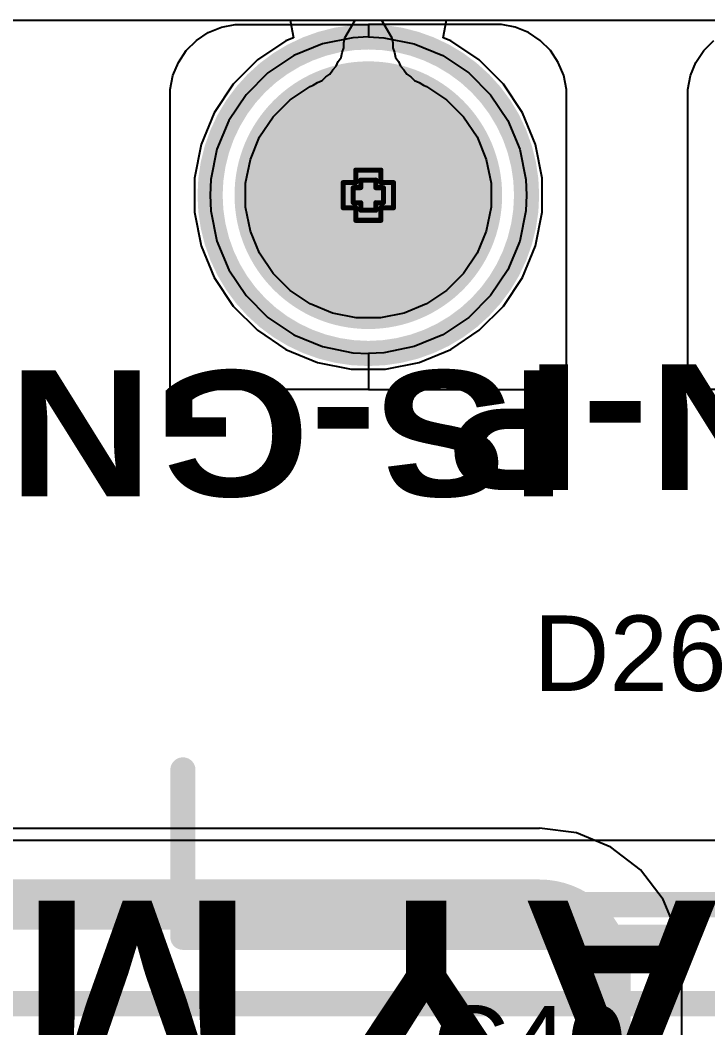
# Model space of a CAD drawing. Header units: inches. Extents: x -5 to 230, y -4 to 159.
# Drawn here: x 56.92 to 63.87, y 65.81 to 75.99 of the extents above; entities that cross this region are included whole.
import ezdxf

# ---------------------------------------------------------------- set-up
doc = ezdxf.new("R2010")
doc.units = ezdxf.units.IN
for name, color, linetype in [('Bottom Layer', 5, 'Continuous'), ('Bottom Solder', 6, 'Continuous'), ('Drill Drawing', 1, 'Continuous'), ('Layer 1', 16, 'Continuous'), ('Layer 2', 76, 'Continuous'), ('Multi-Layer', 9, 'Continuous'), ('Pad Holes', 156, 'Continuous'), ('Top Layer', 1, 'Continuous'), ('Top Overlay', 2, 'Continuous'), ('Top Solder', 216, 'Continuous')]:
    doc.layers.add(name, color=color, linetype=linetype)
doc.styles.add('Arial', font='', dxfattribs={"height": 0.2})
doc.styles.add('Arial Black_Bold', font='', dxfattribs={"height": 0.2})
doc.styles.get('Arial').set_extended_font_data('Arial')
doc.styles.get('Arial Black_Bold').set_extended_font_data('Arial Black', bold=True)

# ---------------------------------------------------------------- blocks, each defined once
blk = doc.blocks.new('0_5___T____P___20')
at = {"layer": 'Bottom Layer'}
h = blk.add_hatch(color=5, dxfattribs=at)
edge = h.paths.add_edge_path()
edge.add_arc((0, 0), 1.25, 0, 360)
at = {"layer": 'Bottom Solder'}
h = blk.add_hatch(color=6, dxfattribs=at)
edge = h.paths.add_edge_path()
edge.add_arc((0, 0), 1.352, 0, 360)
at = {"layer": 'Layer 1'}
h = blk.add_hatch(color=16, dxfattribs=at)
edge = h.paths.add_edge_path()
edge.add_arc((0, 0), 1.25, 0, 360)
at = {"layer": 'Layer 2'}
h = blk.add_hatch(color=76, dxfattribs=at)
edge = h.paths.add_edge_path()
edge.add_arc((0, 0), 1.25, 0, 360)
at = {"layer": 'Multi-Layer'}
h = blk.add_hatch(color=9, dxfattribs=at)
edge = h.paths.add_edge_path()
edge.add_arc((0, 0), 1.25, 0, 360)
at = {"layer": 'Pad Holes'}
h = blk.add_hatch(color=7, dxfattribs=at)
edge = h.paths.add_edge_path()
edge.add_arc((0, 0), 0.75, 0, 360)
at = {"layer": 'Top Layer'}
h = blk.add_hatch(color=1, dxfattribs=at)
edge = h.paths.add_edge_path()
edge.add_arc((0, 0), 1.25, 0, 360)
at = {"layer": 'Top Solder'}
h = blk.add_hatch(color=216, dxfattribs=at)
edge = h.paths.add_edge_path()
edge.add_arc((0, 0), 1.352, 0, 360)

msp = doc.modelspace()

# ---------------------------------------------------------------- linework, layer by layer
at = {"layer": 'Bottom Layer'}
for p, q in [((53.821, 75.991), (64.874, 75.991)), ((71.692, 67.703), (41.208, 67.703))]:
    msp.add_line(p, q, dxfattribs=at)
for points in [[(33.329, 67.056, 0.254, 0.254, 0), (71.692, 67.056, 0.254, 0.254, 0)], [(34.278, 66.055, 0.254, 0.254, 0), (68.756, 66.055, 0.254, 0.254, 0)]]:
    msp.add_lwpolyline(points, format="xyseb", dxfattribs=at)
at = {"layer": 'Drill Drawing'}
for points in [[(60.308, 74.35, 0.0508, 0.0508, 0), (60.308, 74.477, 0.0508, 0.0508, 0)], [(60.308, 74.477, 0.0508, 0.0508, 0), (60.562, 74.477, 0.0508, 0.0508, 0)], [(60.562, 74.35, 0.0508, 0.0508, 0), (60.562, 74.477, 0.0508, 0.0508, 0)], [(60.181, 74.096, 0.0508, 0.0508, 0), (60.181, 74.35, 0.0508, 0.0508, 0)], [(60.181, 74.35, 0.0508, 0.0508, 0), (60.308, 74.35, 0.0508, 0.0508, 0)], [(60.283, 74.147, 0.0508, 0.0508, 0), (60.283, 74.299, 0.0508, 0.0508, 0)], [(60.283, 74.299, 0.0508, 0.0508, 0), (60.359, 74.299, 0.0508, 0.0508, 0)], [(60.359, 74.299, 0.0508, 0.0508, 0), (60.359, 74.376, 0.0508, 0.0508, 0)], [(60.359, 74.376, 0.0508, 0.0508, 0), (60.511, 74.376, 0.0508, 0.0508, 0)], [(60.511, 74.299, 0.0508, 0.0508, 0), (60.511, 74.376, 0.0508, 0.0508, 0)], [(60.511, 74.299, 0.0508, 0.0508, 0), (60.587, 74.299, 0.0508, 0.0508, 0)], [(60.562, 74.35, 0.0508, 0.0508, 0), (60.689, 74.35, 0.0508, 0.0508, 0)], [(60.587, 74.147, 0.0508, 0.0508, 0), (60.587, 74.299, 0.0508, 0.0508, 0)], [(60.689, 74.096, 0.0508, 0.0508, 0), (60.689, 74.35, 0.0508, 0.0508, 0)], [(60.181, 74.096, 0.0508, 0.0508, 0), (60.308, 74.096, 0.0508, 0.0508, 0)], [(60.283, 74.147, 0.0508, 0.0508, 0), (60.359, 74.147, 0.0508, 0.0508, 0)], [(60.308, 73.969, 0.0508, 0.0508, 0), (60.308, 74.096, 0.0508, 0.0508, 0)], [(60.359, 74.071, 0.0508, 0.0508, 0), (60.359, 74.147, 0.0508, 0.0508, 0)], [(60.511, 74.147, 0.0508, 0.0508, 0), (60.587, 74.147, 0.0508, 0.0508, 0)], [(60.511, 74.071, 0.0508, 0.0508, 0), (60.511, 74.147, 0.0508, 0.0508, 0)], [(60.562, 74.096, 0.0508, 0.0508, 0), (60.689, 74.096, 0.0508, 0.0508, 0)], [(60.562, 73.969, 0.0508, 0.0508, 0), (60.562, 74.096, 0.0508, 0.0508, 0)], [(60.359, 74.071, 0.0508, 0.0508, 0), (60.511, 74.071, 0.0508, 0.0508, 0)], [(60.308, 73.969, 0.0508, 0.0508, 0), (60.562, 73.969, 0.0508, 0.0508, 0)]]:
    msp.add_lwpolyline(points, format="xyseb", dxfattribs=at)
for points in [[(60.295, 74.477, 0.0254, 0.0254, 1), (60.321, 74.477, 0.0254, 0.0254, 1)], [(60.295, 74.477, 0.0254, 0.0254, 1), (60.321, 74.477, 0.0254, 0.0254, 1)], [(60.549, 74.477, 0.0254, 0.0254, 1), (60.575, 74.477, 0.0254, 0.0254, 1)], [(60.549, 74.477, 0.0254, 0.0254, 1), (60.575, 74.477, 0.0254, 0.0254, 1)], [(60.168, 74.35, 0.0254, 0.0254, 1), (60.194, 74.35, 0.0254, 0.0254, 1)], [(60.168, 74.35, 0.0254, 0.0254, 1), (60.194, 74.35, 0.0254, 0.0254, 1)], [(60.27, 74.299, 0.0254, 0.0254, 1), (60.295, 74.299, 0.0254, 0.0254, 1)], [(60.27, 74.299, 0.0254, 0.0254, 1), (60.295, 74.299, 0.0254, 0.0254, 1)], [(60.295, 74.35, 0.0254, 0.0254, 1), (60.321, 74.35, 0.0254, 0.0254, 1)], [(60.295, 74.35, 0.0254, 0.0254, 1), (60.321, 74.35, 0.0254, 0.0254, 1)], [(60.346, 74.376, 0.0254, 0.0254, 1), (60.371, 74.376, 0.0254, 0.0254, 1)], [(60.346, 74.376, 0.0254, 0.0254, 1), (60.371, 74.376, 0.0254, 0.0254, 1)], [(60.346, 74.299, 0.0254, 0.0254, 1), (60.371, 74.299, 0.0254, 0.0254, 1)], [(60.346, 74.299, 0.0254, 0.0254, 1), (60.371, 74.299, 0.0254, 0.0254, 1)], [(60.498, 74.376, 0.0254, 0.0254, 1), (60.524, 74.376, 0.0254, 0.0254, 1)], [(60.498, 74.376, 0.0254, 0.0254, 1), (60.524, 74.376, 0.0254, 0.0254, 1)], [(60.498, 74.299, 0.0254, 0.0254, 1), (60.524, 74.299, 0.0254, 0.0254, 1)], [(60.498, 74.299, 0.0254, 0.0254, 1), (60.524, 74.299, 0.0254, 0.0254, 1)], [(60.549, 74.35, 0.0254, 0.0254, 1), (60.575, 74.35, 0.0254, 0.0254, 1)], [(60.549, 74.35, 0.0254, 0.0254, 1), (60.575, 74.35, 0.0254, 0.0254, 1)], [(60.575, 74.299, 0.0254, 0.0254, 1), (60.6, 74.299, 0.0254, 0.0254, 1)], [(60.575, 74.299, 0.0254, 0.0254, 1), (60.6, 74.299, 0.0254, 0.0254, 1)], [(60.676, 74.35, 0.0254, 0.0254, 1), (60.702, 74.35, 0.0254, 0.0254, 1)], [(60.676, 74.35, 0.0254, 0.0254, 1), (60.702, 74.35, 0.0254, 0.0254, 1)], [(60.168, 74.096, 0.0254, 0.0254, 1), (60.194, 74.096, 0.0254, 0.0254, 1)], [(60.168, 74.096, 0.0254, 0.0254, 1), (60.194, 74.096, 0.0254, 0.0254, 1)], [(60.27, 74.147, 0.0254, 0.0254, 1), (60.295, 74.147, 0.0254, 0.0254, 1)], [(60.27, 74.147, 0.0254, 0.0254, 1), (60.295, 74.147, 0.0254, 0.0254, 1)], [(60.295, 74.096, 0.0254, 0.0254, 1), (60.321, 74.096, 0.0254, 0.0254, 1)], [(60.295, 74.096, 0.0254, 0.0254, 1), (60.321, 74.096, 0.0254, 0.0254, 1)], [(60.346, 74.147, 0.0254, 0.0254, 1), (60.371, 74.147, 0.0254, 0.0254, 1)], [(60.346, 74.147, 0.0254, 0.0254, 1), (60.371, 74.147, 0.0254, 0.0254, 1)], [(60.498, 74.147, 0.0254, 0.0254, 1), (60.524, 74.147, 0.0254, 0.0254, 1)], [(60.498, 74.147, 0.0254, 0.0254, 1), (60.524, 74.147, 0.0254, 0.0254, 1)], [(60.549, 74.096, 0.0254, 0.0254, 1), (60.575, 74.096, 0.0254, 0.0254, 1)], [(60.549, 74.096, 0.0254, 0.0254, 1), (60.575, 74.096, 0.0254, 0.0254, 1)], [(60.575, 74.147, 0.0254, 0.0254, 1), (60.6, 74.147, 0.0254, 0.0254, 1)], [(60.575, 74.147, 0.0254, 0.0254, 1), (60.6, 74.147, 0.0254, 0.0254, 1)], [(60.676, 74.096, 0.0254, 0.0254, 1), (60.702, 74.096, 0.0254, 0.0254, 1)], [(60.676, 74.096, 0.0254, 0.0254, 1), (60.702, 74.096, 0.0254, 0.0254, 1)], [(60.346, 74.071, 0.0254, 0.0254, 1), (60.371, 74.071, 0.0254, 0.0254, 1)], [(60.346, 74.071, 0.0254, 0.0254, 1), (60.371, 74.071, 0.0254, 0.0254, 1)], [(60.498, 74.071, 0.0254, 0.0254, 1), (60.524, 74.071, 0.0254, 0.0254, 1)], [(60.498, 74.071, 0.0254, 0.0254, 1), (60.524, 74.071, 0.0254, 0.0254, 1)], [(60.295, 73.969, 0.0254, 0.0254, 1), (60.321, 73.969, 0.0254, 0.0254, 1)], [(60.295, 73.969, 0.0254, 0.0254, 1), (60.321, 73.969, 0.0254, 0.0254, 1)], [(60.549, 73.969, 0.0254, 0.0254, 1), (60.575, 73.969, 0.0254, 0.0254, 1)], [(60.549, 73.969, 0.0254, 0.0254, 1), (60.575, 73.969, 0.0254, 0.0254, 1)]]:
    msp.add_lwpolyline(points, format="xyseb", close=True, dxfattribs=at)
at = {"layer": 'Layer 1'}
for p, q in [((53.821, 75.991), (59.645, 75.991)), ((59.645, 75.991), (59.68, 75.813)), ((60.198, 75.813), (60.301, 75.991)), ((60.301, 75.991), (60.569, 75.991)), ((60.569, 75.991), (60.672, 75.813)), ((61.19, 75.813), (61.225, 75.991)), ((61.225, 75.991), (64.874, 75.991)), ((59.602, 75.781), (59.314, 75.589)), ((59.68, 75.813), (59.602, 75.781)), ((60.188, 75.763), (60.198, 75.813)), ((60.188, 75.712), (60.188, 75.763)), ((60.672, 75.813), (60.682, 75.763)), ((60.682, 75.763), (60.682, 75.712)), ((61.268, 75.781), (61.19, 75.813)), ((61.556, 75.589), (61.268, 75.781)), ((60.159, 75.615), (60.169, 75.665)), ((60.169, 75.665), (60.188, 75.712)), ((60.682, 75.712), (60.701, 75.665)), ((60.701, 75.665), (60.711, 75.615)), ((59.314, 75.589), (59.069, 75.344)), ((60.111, 75.526), (60.131, 75.573)), ((60.131, 75.573), (60.159, 75.615)), ((60.711, 75.615), (60.739, 75.573)), ((60.739, 75.573), (60.759, 75.526)), ((61.8, 75.344), (61.556, 75.589)), ((60.004, 75.419), (60.047, 75.447)), ((60.047, 75.447), (60.075, 75.49)), ((60.075, 75.49), (60.111, 75.526)), ((60.759, 75.526), (60.795, 75.49)), ((60.795, 75.49), (60.823, 75.447)), ((60.823, 75.447), (60.866, 75.419)), ((59.069, 75.344), (58.877, 75.056)), ((59.848, 75.322), (59.879, 75.335)), ((59.879, 75.335), (59.921, 75.363)), ((59.921, 75.363), (59.968, 75.383)), ((59.968, 75.383), (60.004, 75.419)), ((60.866, 75.419), (60.902, 75.383)), ((60.902, 75.383), (60.949, 75.363)), ((60.949, 75.363), (60.991, 75.335)), ((60.991, 75.335), (61.022, 75.322)), ((61.993, 75.056), (61.8, 75.344)), ((59.644, 75.186), (59.848, 75.322)), ((61.022, 75.322), (61.225, 75.186)), ((59.472, 75.014), (59.644, 75.186)), ((61.225, 75.186), (61.398, 75.014)), ((58.877, 75.056), (58.745, 74.736)), ((62.125, 74.736), (61.993, 75.056)), ((59.336, 74.811), (59.472, 75.014)), ((61.398, 75.014), (61.534, 74.811)), ((58.745, 74.736), (58.677, 74.396)), ((59.243, 74.585), (59.336, 74.811)), ((61.534, 74.811), (61.627, 74.585)), ((62.193, 74.396), (62.125, 74.736)), ((59.195, 74.345), (59.243, 74.585)), ((61.627, 74.585), (61.675, 74.345)), ((58.677, 74.396), (58.677, 74.05)), ((59.195, 74.101), (59.195, 74.345)), ((61.675, 74.345), (61.675, 74.101)), ((62.193, 74.05), (62.193, 74.396)), ((58.677, 74.05), (58.745, 73.71)), ((59.243, 73.861), (59.195, 74.101)), ((61.675, 74.101), (61.627, 73.861)), ((62.125, 73.71), (62.193, 74.05)), ((59.336, 73.636), (59.243, 73.861)), ((61.627, 73.861), (61.534, 73.636)), ((58.745, 73.71), (58.877, 73.39)), ((61.993, 73.39), (62.125, 73.71)), ((59.472, 73.433), (59.336, 73.636)), ((61.534, 73.636), (61.398, 73.433)), ((59.644, 73.26), (59.472, 73.433)), ((61.398, 73.433), (61.225, 73.26)), ((58.877, 73.39), (59.069, 73.103)), ((61.8, 73.103), (61.993, 73.39)), ((59.848, 73.124), (59.644, 73.26)), ((61.225, 73.26), (61.022, 73.124)), ((59.069, 73.103), (59.314, 72.858)), ((60.073, 73.031), (59.848, 73.124)), ((61.022, 73.124), (60.797, 73.031)), ((61.556, 72.858), (61.8, 73.103)), ((60.313, 72.983), (60.073, 73.031)), ((60.797, 73.031), (60.557, 72.983)), ((60.557, 72.983), (60.313, 72.983)), ((59.314, 72.858), (59.602, 72.665)), ((61.268, 72.665), (61.556, 72.858)), ((59.602, 72.665), (59.922, 72.533)), ((60.948, 72.533), (61.268, 72.665)), ((59.922, 72.533), (60.262, 72.465)), ((60.608, 72.465), (60.948, 72.533)), ((60.262, 72.465), (60.608, 72.465))]:
    msp.add_line(p, q, dxfattribs=at)
at = {"layer": 'Layer 2'}
for p, q in [((53.821, 75.991), (59.645, 75.991)), ((59.645, 75.991), (59.68, 75.813)), ((61.19, 75.813), (61.225, 75.991)), ((61.225, 75.991), (64.874, 75.991)), ((59.602, 75.781), (59.314, 75.589)), ((59.68, 75.813), (59.602, 75.781)), ((61.268, 75.781), (61.19, 75.813)), ((61.556, 75.589), (61.268, 75.781)), ((59.314, 75.589), (59.069, 75.344)), ((61.8, 75.344), (61.556, 75.589)), ((59.069, 75.344), (58.877, 75.056)), ((61.993, 75.056), (61.8, 75.344)), ((58.877, 75.056), (58.745, 74.736)), ((62.125, 74.736), (61.993, 75.056)), ((58.745, 74.736), (58.677, 74.396)), ((62.193, 74.396), (62.125, 74.736)), ((58.677, 74.396), (58.677, 74.05)), ((62.193, 74.05), (62.193, 74.396)), ((58.677, 74.05), (58.745, 73.71)), ((62.125, 73.71), (62.193, 74.05)), ((58.745, 73.71), (58.877, 73.39)), ((61.993, 73.39), (62.125, 73.71)), ((58.877, 73.39), (59.069, 73.103)), ((61.8, 73.103), (61.993, 73.39)), ((59.069, 73.103), (59.314, 72.858)), ((61.556, 72.858), (61.8, 73.103)), ((59.314, 72.858), (59.602, 72.665)), ((61.268, 72.665), (61.556, 72.858)), ((59.602, 72.665), (59.922, 72.533)), ((60.948, 72.533), (61.268, 72.665)), ((59.922, 72.533), (60.262, 72.465)), ((60.608, 72.465), (60.948, 72.533)), ((60.262, 72.465), (60.608, 72.465))]:
    msp.add_line(p, q, dxfattribs=at)
at = {"layer": 'Top Layer'}
for p, q in [((53.755, 75.991), (64.94, 75.991)), ((62.163, 67.825), (50.161, 67.825)), ((62.537, 67.781), (62.163, 67.83)), ((62.163, 67.83), (62.163, 67.825)), ((62.885, 67.637), (62.537, 67.781)), ((63.184, 67.408), (62.885, 67.637)), ((63.413, 67.109), (63.184, 67.408)), ((63.558, 66.76), (63.413, 67.109)), ((63.607, 66.387), (63.558, 66.76)), ((63.601, 60.219), (63.601, 66.387)), ((63.601, 66.387), (63.607, 66.387))]:
    msp.add_line(p, q, dxfattribs=at)
for points in [[(50.161, 67.056, 0.508, 0.508, 0), (62.163, 67.056, 0.508, 0.508, 0)], [(62.163, 67.056, 0.508, 0.508, -0.414214), (62.833, 66.387, 0.508, 0.508, 0)], [(62.833, 60.219, 0.508, 0.508, 0), (62.833, 66.387, 0.508, 0.508, 0)]]:
    msp.add_lwpolyline(points, format="xyseb", dxfattribs=at)
for points in [[(62.036, 67.056, 0.254, 0.254, 1), (62.29, 67.056, 0.254, 0.254, 1)], [(62.036, 67.056, 0.254, 0.254, 1), (62.29, 67.056, 0.254, 0.254, 1)], [(62.706, 66.387, 0.254, 0.254, 1), (62.96, 66.387, 0.254, 0.254, 1)], [(62.706, 66.387, 0.254, 0.254, 1), (62.96, 66.387, 0.254, 0.254, 1)]]:
    msp.add_lwpolyline(points, format="xyseb", close=True, dxfattribs=at)
at = {"layer": 'Top Overlay'}
for p, q in [((58.95, 75.921), (59.09, 75.949)), ((59.09, 75.949), (59.162, 75.949)), ((59.162, 75.949), (59.162, 75.949)), ((59.162, 75.949), (60.435, 75.949)), ((60.435, 75.949), (60.435, 75.822)), ((61.708, 75.949), (60.435, 75.949)), ((60.435, 75.949), (60.435, 75.822)), ((61.78, 75.949), (61.708, 75.949)), ((61.708, 75.949), (61.708, 75.949)), ((61.92, 75.921), (61.78, 75.949)), ((58.698, 75.786), (58.817, 75.866)), ((58.817, 75.866), (58.95, 75.921)), ((62.053, 75.866), (61.92, 75.921)), ((62.172, 75.786), (62.053, 75.866)), ((58.596, 75.685), (58.698, 75.786)), ((59.971, 75.753), (59.681, 75.633)), ((60.278, 75.814), (59.971, 75.753)), ((60.435, 75.822), (60.278, 75.814)), ((60.435, 75.822), (60.592, 75.814)), ((60.592, 75.814), (60.899, 75.753)), ((60.899, 75.753), (61.189, 75.633)), ((62.274, 75.685), (62.172, 75.786)), ((63.825, 75.685), (63.926, 75.786)), ((58.516, 75.565), (58.596, 75.685)), ((62.354, 75.565), (62.274, 75.685)), ((63.745, 75.565), (63.825, 75.685)), ((58.461, 75.433), (58.516, 75.565)), ((59.681, 75.633), (59.421, 75.459)), ((61.189, 75.633), (61.449, 75.459)), ((62.409, 75.433), (62.354, 75.565)), ((63.69, 75.433), (63.745, 75.565)), ((59.421, 75.459), (59.199, 75.237)), ((61.449, 75.459), (61.671, 75.237)), ((58.433, 75.292), (58.461, 75.433)), ((62.437, 75.292), (62.409, 75.433)), ((63.662, 75.292), (63.69, 75.433)), ((58.433, 75.22), (58.433, 75.292)), ((59.199, 75.237), (59.025, 74.977)), ((61.671, 75.237), (61.845, 74.977)), ((62.437, 75.22), (62.437, 75.292)), ((63.662, 75.22), (63.662, 75.292)), ((58.433, 72.259), (58.433, 75.22)), ((62.437, 72.259), (62.437, 75.22)), ((63.662, 72.259), (63.662, 75.22)), ((59.025, 74.977), (58.905, 74.687)), ((61.845, 74.977), (61.965, 74.687)), ((58.905, 74.687), (58.844, 74.38)), ((61.965, 74.687), (62.026, 74.38)), ((58.844, 74.38), (58.836, 74.223)), ((62.026, 74.38), (62.034, 74.223)), ((58.836, 74.223), (58.844, 74.066)), ((62.034, 74.223), (62.026, 74.066)), ((62.034, 74.223), (62.034, 74.223)), ((58.844, 74.066), (58.905, 73.759)), ((62.026, 74.066), (61.965, 73.759)), ((58.905, 73.759), (59.025, 73.47)), ((61.965, 73.759), (61.845, 73.47)), ((59.025, 73.47), (59.199, 73.209)), ((61.845, 73.47), (61.671, 73.209)), ((59.199, 73.209), (59.421, 72.987)), ((61.671, 73.209), (61.449, 72.987)), ((59.421, 72.987), (59.681, 72.813)), ((61.449, 72.987), (61.189, 72.813)), ((59.681, 72.813), (59.971, 72.693)), ((61.189, 72.813), (60.899, 72.693)), ((59.971, 72.693), (60.278, 72.632)), ((60.899, 72.693), (60.592, 72.632)), ((60.278, 72.632), (60.435, 72.625)), ((60.592, 72.632), (60.435, 72.625)), ((60.435, 72.625), (60.435, 72.625)), ((60.435, 72.625), (60.435, 72.259)), ((60.435, 72.625), (60.435, 72.625)), ((60.435, 72.625), (60.435, 72.259)), ((60.435, 72.259), (58.433, 72.259)), ((60.435, 72.259), (62.437, 72.259)), ((65.664, 72.259), (63.662, 72.259))]:
    msp.add_line(p, q, dxfattribs=at)
for points in [[(62.034, 74.223, 0.254, 0.254, 1), (58.836, 74.223, 0.254, 0.254, 1)], [(58.773, 74.223, 0.127, 0.127, 1), (58.9, 74.223, 0.127, 0.127, 1)], [(61.97, 74.223, 0.127, 0.127, 1), (62.097, 74.223, 0.127, 0.127, 1)], [(58.498, 68.417, 0.127, 0.127, 1), (58.625, 68.417, 0.127, 0.127, 1)], [(58.498, 66.726, 0.127, 0.127, 1), (58.625, 66.726, 0.127, 0.127, 1)], [(58.498, 66.726, 0.127, 0.127, 1), (58.625, 66.726, 0.127, 0.127, 1)], [(63.581, 66.726, 0.127, 0.127, 1), (63.708, 66.726, 0.127, 0.127, 1)]]:
    msp.add_lwpolyline(points, format="xyseb", close=True, dxfattribs=at)
for points in [[(58.561, 66.726, 0.254, 0.254, 0), (58.561, 68.417, 0.254, 0.254, 0)], [(58.561, 66.726, 0.254, 0.254, 0), (63.645, 66.726, 0.254, 0.254, 0)]]:
    msp.add_lwpolyline(points, format="xyseb", dxfattribs=at)

# ---------------------------------------------------------------- block references
at = {"rotation": 90}
msp.add_blockref('0_5___T____P___20', (60.435, 74.223), dxfattribs=at)

# ---------------------------------------------------------------- texts
at = {"layer": 'Top Overlay', "style": 'Arial Black_Bold'}
for s, height, p in [('CAN-P', 1.27, (67.665, 72.513)), ('IS-GND', 1.27, (62.436, 72.452)), ('PUKK DIPSLAY MODULE', 1.778, (81.238, 67.095))]:
    msp.add_text(s, height=height, rotation=180, dxfattribs=at).set_placement(p)
at = {"layer": 'Top Overlay', "style": 'Arial'}
for s, p in [('D26', (62.103, 69.215)), ('C40', (61.087, 65.27))]:
    msp.add_text(s, height=0.762, dxfattribs=at).set_placement(p)

doc.saveas('drawing.dxf')
